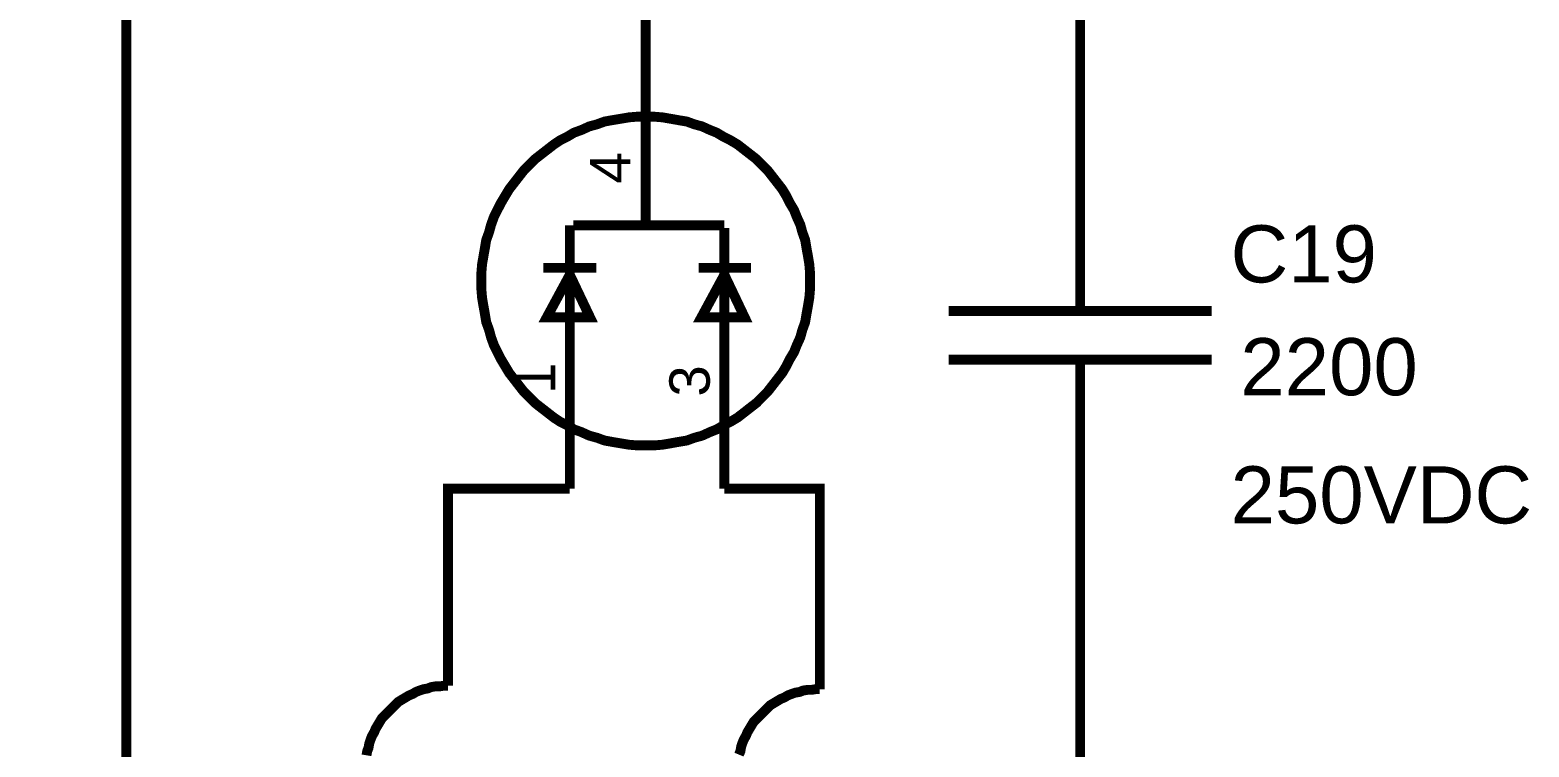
# Model space of a CAD drawing. Header units: millimetres. Extents: x 0 to 594, y 0 to 420.
# Drawn here: x 417.36 to 462.93, y 322.23 to 344.02 of the extents above; entities that cross this region are included whole.
import ezdxf

# ---------------------------------------------------------------- set-up
doc = ezdxf.new("R2010")
doc.units = ezdxf.units.MM
doc.layers.add('Sheet', color=255, linetype='Continuous')
doc.styles.get("Standard").update_dxf_attribs({"font": 'arial.ttf'})

msp = doc.modelspace()

# ---------------------------------------------------------------- linework, layer by layer
at = {"layer": 'Sheet', "color": 0, "const_width": 0.3}
for points in [[(347.079, 303.686), (420.291, 303.686), (420.291, 368.288), (420.291, 368.288), (436.081, 368.288), (436.081, 343.099)], [(436.081, 368.288), (449.289, 368.288), (449.289, 338.485)], [(436.081, 338.083), (436.081, 343.099)], [(431.086, 336.389), (431.086, 336.643), (431.107, 336.897), (431.15, 337.151), (431.192, 337.384), (431.234, 337.638), (431.319, 337.871), (431.382, 338.104), (431.467, 338.337), (431.573, 338.549), (431.679, 338.76), (431.806, 338.972), (431.933, 339.184), (432.081, 339.374), (432.229, 339.565), (432.377, 339.755), (432.546, 339.924), (432.716, 340.094), (432.906, 340.242), (433.097, 340.39), (433.287, 340.538), (433.478, 340.665), (433.689, 340.771), (433.901, 340.898), (434.134, 340.983), (434.367, 341.089), (434.6, 341.152), (434.832, 341.237), (435.065, 341.279), (435.319, 341.321), (435.573, 341.364), (435.827, 341.385), (436.081, 341.385)], [(436.081, 341.385), (435.827, 341.385), (435.573, 341.364), (435.319, 341.321), (435.065, 341.279), (434.832, 341.237), (434.6, 341.152), (434.367, 341.089), (434.134, 340.983), (433.901, 340.898), (433.689, 340.771), (433.478, 340.665), (433.287, 340.538), (433.097, 340.39), (432.906, 340.242), (432.716, 340.094), (432.546, 339.924), (432.377, 339.755), (432.229, 339.565), (432.081, 339.374), (431.933, 339.184), (431.806, 338.972), (431.679, 338.76), (431.573, 338.549), (431.467, 338.337), (431.382, 338.104), (431.319, 337.871), (431.234, 337.638), (431.192, 337.384), (431.15, 337.151), (431.107, 336.897), (431.086, 336.643), (431.086, 336.389)], [(436.081, 341.385), (436.335, 341.385), (436.589, 341.364), (436.843, 341.321), (437.076, 341.279), (437.33, 341.237), (437.563, 341.152), (437.796, 341.089), (438.028, 340.983), (438.24, 340.898), (438.452, 340.771), (438.663, 340.665), (438.875, 340.538), (439.066, 340.39), (439.256, 340.242), (439.447, 340.094), (439.616, 339.924), (439.785, 339.755), (439.933, 339.565), (440.082, 339.374), (440.23, 339.184), (440.357, 338.972), (440.463, 338.76), (440.59, 338.549), (440.674, 338.337), (440.78, 338.104), (440.844, 337.871), (440.928, 337.638), (440.97, 337.384), (441.013, 337.151), (441.055, 336.897), (441.076, 336.643), (441.076, 336.389)], [(441.076, 336.389), (441.076, 336.643), (441.055, 336.897), (441.013, 337.151), (440.97, 337.384), (440.928, 337.638), (440.844, 337.871), (440.78, 338.104), (440.674, 338.337), (440.59, 338.549), (440.463, 338.76), (440.357, 338.972), (440.23, 339.184), (440.082, 339.374), (439.933, 339.565), (439.785, 339.755), (439.616, 339.924), (439.447, 340.094), (439.256, 340.242), (439.066, 340.39), (438.875, 340.538), (438.663, 340.665), (438.452, 340.771), (438.24, 340.898), (438.028, 340.983), (437.796, 341.089), (437.563, 341.152), (437.33, 341.237), (437.076, 341.279), (436.843, 341.321), (436.589, 341.364), (436.335, 341.385), (436.081, 341.385)], [(449.289, 335.479), (449.289, 338.485)], [(433.774, 338.083), (433.774, 333.998)], [(433.88, 338.083), (438.473, 338.083)], [(438.473, 337.998), (438.473, 333.892)], [(432.97, 336.792), (434.578, 336.792)], [(437.69, 336.792), (439.277, 336.792)], [(436.081, 331.394), (435.827, 331.394), (435.573, 331.415), (435.319, 331.458), (435.065, 331.5), (434.832, 331.542), (434.6, 331.627), (434.367, 331.69), (434.134, 331.796), (433.901, 331.881), (433.689, 332.008), (433.478, 332.114), (433.287, 332.241), (433.097, 332.389), (432.906, 332.537), (432.716, 332.685), (432.546, 332.855), (432.377, 333.024), (432.229, 333.214), (432.081, 333.405), (431.933, 333.595), (431.806, 333.807), (431.679, 334.019), (431.573, 334.23), (431.467, 334.442), (431.382, 334.675), (431.319, 334.908), (431.234, 335.141), (431.192, 335.395), (431.15, 335.627), (431.107, 335.881), (431.086, 336.135), (431.086, 336.389)], [(431.086, 336.389), (431.086, 336.389)], [(431.086, 336.389), (431.086, 336.135), (431.107, 335.881), (431.15, 335.627), (431.192, 335.395), (431.234, 335.141), (431.319, 334.908), (431.382, 334.675), (431.467, 334.442), (431.573, 334.23), (431.679, 334.019), (431.806, 333.807), (431.933, 333.595), (432.081, 333.405), (432.229, 333.214), (432.377, 333.024), (432.546, 332.855), (432.716, 332.685), (432.906, 332.537), (433.097, 332.389), (433.287, 332.241), (433.478, 332.114), (433.689, 332.008), (433.901, 331.881), (434.134, 331.796), (434.367, 331.69), (434.6, 331.627), (434.832, 331.542), (435.065, 331.5), (435.319, 331.458), (435.573, 331.415), (435.827, 331.394), (436.081, 331.394)], [(441.076, 336.389), (441.076, 336.135), (441.055, 335.881), (441.013, 335.627), (440.97, 335.395), (440.928, 335.141), (440.844, 334.908), (440.78, 334.675), (440.674, 334.442), (440.59, 334.23), (440.463, 334.019), (440.357, 333.807), (440.23, 333.595), (440.082, 333.405), (439.933, 333.214), (439.785, 333.024), (439.616, 332.855), (439.447, 332.685), (439.256, 332.537), (439.066, 332.389), (438.875, 332.241), (438.663, 332.114), (438.452, 332.008), (438.24, 331.881), (438.028, 331.796), (437.796, 331.69), (437.563, 331.627), (437.33, 331.542), (437.076, 331.5), (436.843, 331.458), (436.589, 331.415), (436.335, 331.394), (436.081, 331.394)], [(436.081, 331.394), (436.335, 331.394), (436.589, 331.415), (436.843, 331.458), (437.076, 331.5), (437.33, 331.542), (437.563, 331.627), (437.796, 331.69), (438.028, 331.796), (438.24, 331.881), (438.452, 332.008), (438.663, 332.114), (438.875, 332.241), (439.066, 332.389), (439.256, 332.537), (439.447, 332.685), (439.616, 332.855), (439.785, 333.024), (439.933, 333.214), (440.082, 333.405), (440.23, 333.595), (440.357, 333.807), (440.463, 334.019), (440.59, 334.23), (440.674, 334.442), (440.78, 334.675), (440.844, 334.908), (440.928, 335.141), (440.97, 335.395), (441.013, 335.627), (441.055, 335.881), (441.076, 336.135), (441.076, 336.389)], [(441.076, 336.389), (441.076, 336.389), (441.076, 336.389), (441.076, 336.389), (441.076, 336.389), (441.076, 336.389), (441.076, 336.389), (441.076, 336.389), (441.076, 336.389), (441.076, 336.389), (441.076, 336.389), (441.076, 336.389), (441.076, 336.389), (441.076, 336.389), (441.076, 336.389), (441.076, 336.389), (441.076, 336.389), (441.076, 336.389), (441.076, 336.389), (441.076, 336.389), (441.076, 336.389), (441.076, 336.389), (441.076, 336.389), (441.076, 336.389), (441.076, 336.389), (441.076, 336.389), (441.076, 336.389), (441.076, 336.389), (441.076, 336.389), (441.076, 336.389), (441.076, 336.389), (441.076, 336.389), (441.076, 336.389)], [(441.076, 336.389), (441.076, 336.389)], [(449.289, 335.479), (445.288, 335.479)], [(453.289, 335.479), (449.289, 335.479)], [(433.774, 335.098), (433.774, 330.082)], [(438.473, 335.098), (438.473, 330.082)], [(449.289, 333.998), (445.288, 333.998)], [(453.289, 333.998), (449.289, 333.998)], [(449.289, 333.998), (449.289, 330.992)], [(446.579, 320.451), (449.289, 320.451), (449.289, 320.556), (449.289, 330.992)], [(430.07, 329.087), (430.07, 330.082), (433.774, 330.082)], [(438.473, 330.082), (441.373, 330.082), (441.373, 328.981)], [(430.07, 324.091), (430.07, 329.087)], [(430.07, 324.091), (430.07, 329.087)], [(441.373, 323.985), (441.373, 328.981)], [(441.373, 323.985), (441.373, 328.981)], [(430.07, 324.091), (429.943, 324.091), (429.816, 324.07), (429.689, 324.07), (429.562, 324.049), (429.456, 324.007), (429.329, 323.985), (429.202, 323.943), (429.096, 323.901), (428.991, 323.837), (428.885, 323.795), (428.779, 323.731), (428.673, 323.668), (428.567, 323.604), (428.483, 323.52), (428.398, 323.435), (428.313, 323.35), (428.229, 323.266), (428.144, 323.181), (428.059, 323.096), (427.996, 322.991), (427.932, 322.885), (427.869, 322.779), (427.826, 322.673), (427.763, 322.567), (427.721, 322.461), (427.678, 322.334), (427.657, 322.207), (427.615, 322.102), (427.594, 321.975)], [(441.373, 323.985), (441.246, 323.985), (441.119, 323.964), (440.992, 323.964), (440.865, 323.943), (440.759, 323.901), (440.632, 323.88), (440.505, 323.837), (440.399, 323.795), (440.293, 323.731), (440.187, 323.689), (440.082, 323.626), (439.976, 323.562), (439.87, 323.499), (439.785, 323.414), (439.701, 323.329), (439.616, 323.245), (439.531, 323.16), (439.447, 323.075), (439.362, 322.991), (439.298, 322.885), (439.235, 322.779), (439.171, 322.673), (439.129, 322.567), (439.066, 322.461), (439.023, 322.356), (438.981, 322.229), (438.96, 322.102), (438.917, 321.996)]]:
    msp.add_lwpolyline(points, dxfattribs=at)
at = {"layer": 'Sheet', "color": 0}
for points, const_width in [([(433.774, 336.58), (433.076, 335.289), (434.388, 335.289), (433.774, 336.58)], 0.3), ([(438.473, 336.58), (437.774, 335.289), (439.087, 335.289), (438.473, 336.58)], 0.3), ([(433.774, 336.58), (433.076, 335.289), (434.388, 335.289), (433.774, 336.58)], 0.0991), ([(438.473, 336.58), (437.774, 335.289), (439.087, 335.289), (438.473, 336.58)], 0.0991)]:
    msp.add_lwpolyline(points, close=True, dxfattribs=dict(at, const_width=const_width))

# ---------------------------------------------------------------- texts
for s, p in [('4', (435.616, 339.353)), ('1', (433.33, 332.96)), ('3', (438.028, 332.876))]:
    msp.add_text(s, height=1.228, rotation=90, dxfattribs=at).set_placement(p)
for s, p in [('C19', (453.861, 336.347)), ('2200', (454.157, 332.918)), ('250VDC', (453.861, 329.023))]:
    msp.add_text(s, height=1.7357, dxfattribs=at).set_placement(p)

doc.saveas('drawing.dxf')
